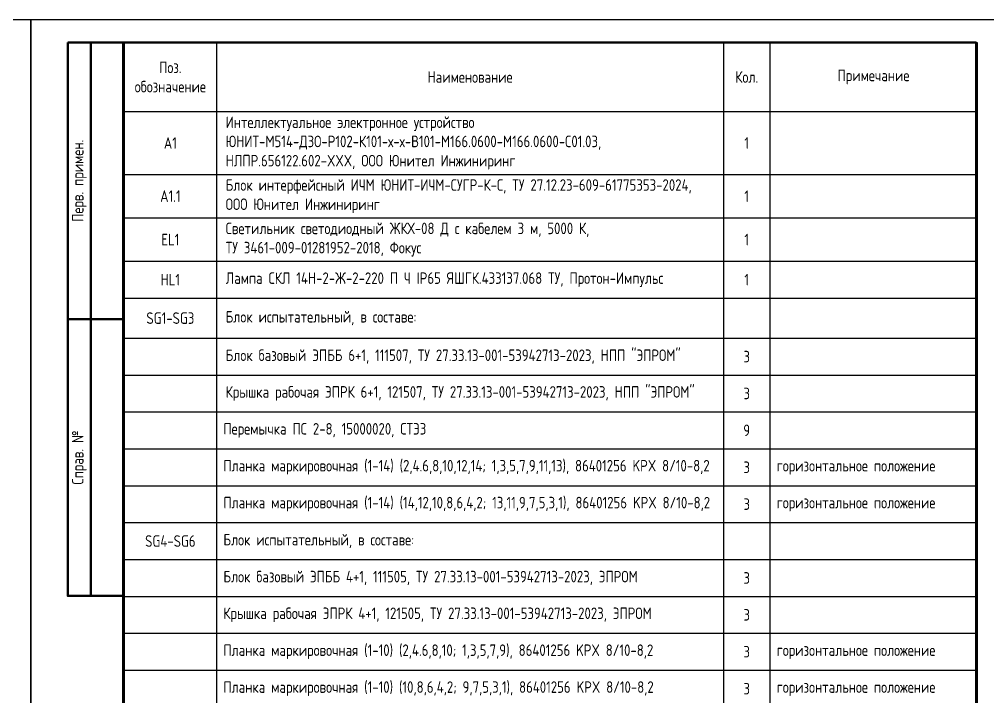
# Model space of a CAD drawing. Header units: millimetres. Extents: x -840 to 1644, y 0 to 561.
# Drawn here: x -632.5 to -422.5, y 150.1 to 297 of the extents above; entities that cross this region are included whole.
import ezdxf

# ---------------------------------------------------------------- set-up
doc = ezdxf.new("R2010")
doc.units = ezdxf.units.MM
doc.styles.add('Gost_type_A', font='GOST_A.TTF')

# ---------------------------------------------------------------- blocks, each defined once
blk = doc.blocks.new('*T16')
at = {"color": 0, "lineweight": -2, "transparency": 16777216}
for p, q in [((0, 0), (185, 0)), ((0, 0), (0, -15)), ((20, 0), (20, -15)), ((130, 0), (130, -15)), ((140, 0), (140, -15)), ((185, 0), (185, -15)), ((209.75, 0), (394.75, 0)), ((209.75, 0), (209.75, -15)), ((229.75, 0), (229.75, -15)), ((339.75, 0), (339.75, -15)), ((349.75, 0), (349.75, -15)), ((394.75, 0), (394.75, -15))]:
    blk.add_line(p, q, dxfattribs=at)
at = {"color": 0, "linetype": 'ByBlock', "lineweight": -2, "transparency": 16777216}
for p, q in [((0, -15), (185, -15)), ((0, -15), (0, -245.26)), ((20, -15), (20, -245.26)), ((130, -15), (130, -245.26)), ((140, -15), (140, -80.12)), ((185, -15), (185, -245.26)), ((209.75, -15), (394.75, -15)), ((209.75, -15), (209.75, -87)), ((229.75, -15), (229.75, -87)), ((339.75, -15), (339.75, -87)), ((349.75, -15), (349.75, -23)), ((394.75, -15), (394.75, -87)), ((209.75, -23), (394.75, -23)), ((349.75, -23), (349.75, -31)), ((0, -28.63), (185, -28.63)), ((209.75, -31), (394.75, -31)), ((349.75, -31), (349.75, -87)), ((0, -38.06), (185, -38.06)), ((209.75, -39), (394.75, -39)), ((0, -47.45), (185, -47.45)), ((209.75, -47), (394.75, -47)), ((0, -55.45), (185, -55.45)), ((209.75, -55), (394.75, -55)), ((0, -64.12), (185, -64.12)), ((209.75, -63), (394.75, -63)), ((209.75, -71), (394.75, -71)), ((0, -72.12), (185, -72.12)), ((209.75, -79), (394.75, -79)), ((0, -80.12), (185, -80.12)), ((140, -80.12), (140, -144.12)), ((0, -88.12), (185, -88.12)), ((209.75, -87), (394.75, -87)), ((0, -96.12), (185, -96.12)), ((0, -104.12), (185, -104.12)), ((0, -112.12), (185, -112.12)), ((0, -120.12), (185, -120.12)), ((0, -128.12), (185, -128.12)), ((0, -136.12), (185, -136.12)), ((0, -144.12), (185, -144.12)), ((140, -144.12), (140, -245.26)), ((0, -152.12), (185, -152.12)), ((0, -161.55), (185, -161.55)), ((0, -169.55), (185, -169.55)), ((0, -177.55), (185, -177.55)), ((0, -186.6), (185, -186.6)), ((0, -196.01), (185, -196.01)), ((0, -204.01), (185, -204.01)), ((0, -212.01), (185, -212.01)), ((0, -220.01), (185, -220.01)), ((0, -228.01), (185, -228.01)), ((0, -237.26), (185, -237.26)), ((0, -245.26), (185, -245.26))]:
    blk.add_line(p, q, dxfattribs=at)
at = {"transparency": 16777216, "char_height": 2.5, "style": 'Gost_type_A'}
for s, insert, width, attachment_point in [('Поз. обозначение', (10, -7.5), 17, 5), ('Поз. обозначение', (219.75, -7.5), 17, 5), ('Наименование', (75, -7.5), 107, 5), ('Кол.', (135, -7.5), 7, 5), ('Примечание', (162.5, -7.5), 42, 5), ('Наименование', (284.75, -7.5), 107, 5), ('Кол.', (344.75, -7.5), 7, 5), ('Примечание', (372.25, -7.5), 42, 5), ('Планка маркировочная (41-52), 86401217 KPX 6/10-6,2', (231.25, -27), 107, 4), ('Перемычка ПС 2-8, 15000020, СТЭЗ ', (21.5, -84.12), 107, 4), ('9', (135, -84.12), 7, 5), ('3', (135, -92.12), 7, 5), ('Планка маркировочная (1-14) (14,12,10,8,6,4,2; 13,11,9,7,5,3,1), 86401256 KPX 8/10-8,2', (21.5, -100.12), 107, 4), ('3', (135, -100.12), 7, 5), ('{\\C256;Блок испытательный, в составе:}', (21.5, -108.12), 107, 4), ('Блок базовый ЭПББ 4+1, 111505, ТУ 27.33.13-001-53942713-2023, ЭПРОМ', (21.5, -116.12), 107, 4), ('3', (135, -116.12), 7, 5), ('Крышка рабочая ЭПРК 4+1, 121505, ТУ 27.33.13-001-53942713-2023, ЭПРОМ', (21.5, -124.12), 107, 4), ('3', (135, -124.12), 7, 5), ('Планка маркировочная (1-10) (2,4.6,8,10; 1,3,5,7,9), 86401256 KPX 8/10-8,2', (21.5, -132.12), 107, 4), ('3', (135, -132.12), 7, 5), ('Планка маркировочная (1-10) (10,8,6,4,2; 9,7,5,3,1), 86401256 KPX 8/10-8,2', (21.5, -140.12), 107, 4), ('3', (135, -140.12), 7, 5)]:
    blk.add_mtext(s, dxfattribs=dict(at, insert=insert, width=width, attachment_point=attachment_point))
at = {"color": 0, "transparency": 16777216, "char_height": 2.5, "style": 'Gost_type_A'}
for s, insert, width, attachment_point in [('{\\C256;Интеллектуальное электронное устройство ЮНИТ-М514-ДЗО-Р102-К101-х-х-В101-М166.0600-М166.0600-С01.03, НЛПР.656122.602-XXX,\\C1; }ООО Юнител Инжиниринг', (22, -21.81), 106, 4), ('Перемычка FBS 2-6, HNT-091360, ОРТИС', (231.75, -19), 106, 4), ('6', (344.75, -19), 7, 5), ('A1', (10, -21.81), 18, 5), ('1', (135, -21.81), 7, 5), ('1', (344.75, -27), 7, 5), ('вертикальное положение', (351.25, -27), 42, 4), ('Блок интерфейсный ИЧМ ЮНИТ-ИЧМ-СУГР-К-С, ТУ 27.12.23-609-61775353-2024, ООО Юнител Инжиниринг', (22, -33.34), 106, 4), ('A1.1', (10, -33.34), 18, 5), ('1', (135, -33.34), 7, 5), ('Светильник светодиодный ЖКХ-08 Д с кабелем 3 м, 5000 К,\\PТУ 3461-009-01281952-2018, Фокус ', (22, -42.75), 106, 4), ('EL1', (10, -42.75), 18, 5), ('1', (135, -42.75), 7, 5), ('HL1', (10, -51.45), 18, 5), ('{\\C256;Лампа СКЛ 14Н-2-Ж-2-220 П Ч IP65 ЯШГК.433137.068 ТУ, Протон-Импульс}', (22, -51.45), 106, 4), ('1', (135, -51.45), 7, 5), ('SG1-SG3', (10, -59.78), 18, 5), ('{\\C256;Блок испытательный, в составе:}', (22, -59.78), 106, 4), ('{\\C256;Блок базовый ЭПББ 6+1, 111507, ТУ 27.33.13-001-53942713-2023, НПП "ЭПРОМ"}', (22, -68.12), 106, 4), ('3', (135, -68.12), 7, 5), ('{\\C256;Крышка рабочая ЭПРК 6+1, 121507, ТУ 27.33.13-001-53942713-2023, НПП "ЭПРОМ"}', (22, -76.12), 106, 4), ('3', (135, -76.12), 7, 5), ('{\\C256;Планка маркировочная} (1-14) (2,4.6,8,10,12,14; 1,3,5,7,9,11,13){\\C256;, 86401256 KPX 8/10-8,2}', (21.5, -92.12), 107, 4), ('горизонтальное положение', (141.5, -92.12), 42, 4), ('горизонтальное положение', (141.5, -100.12), 42, 4), ('SG4-SG6', (10, -108.12), 18, 5), ('горизонтальное положение', (141.5, -132.12), 42, 4), ('горизонтальное положение', (141.5, -140.12), 42, 4), ('SQ1, SQ2', (10, -148.12), 18, 5), ('{\\C256;Выключатель путевой ВВП11-10А313-20У311, ТУ 3428-155-00216823-2005, ВНИИР }', (22, -148.12), 106, 4), ('2', (135, -148.12), 7, 5), ('{\\C256;Блок-приставка конденсаторная ЮНИТ-БК-02, ТУ 27.12.31-601-61775353-2016, }ООО Юнител Инжиниринг', (22, -156.83), 106, 4), ('UZ1', (10, -156.83), 18, 5), ('1', (135, -156.83), 7, 5), ('WE1', (10, -165.55), 18, 5), ('Кабель 3м 2х0,75, Фокус', (22, -165.55), 106, 4), ('1', (135, -165.55), 7, 5), ('{\\C256;в составе позиции} EL1', (141.5, -165.55), 42, 4), ('Провод ПВСнг(А)-LS 2х0,75, ГОСТ 7399-97', (22, -173.55), 106, 4), ('WE2', (10, -173.55), 18, 5), ('4', (135, -173.55), 7, 5), ('{\\C256;м}', (141.5, -173.55), 42, 4), ('{\\C256;Патч-корд экранированный, категории 5е, FTP серый PC-FTP-RJ45-Cat.5e-1,5m-LSZH, 8871c, Cabeus}', (22, -182.07), 106, 4), ('WE3', (10, -182.07), 18, 5), ('1', (135, -182.07), 7, 5), ('{\\C256;Соединитель электрический RUT 6-RTK/S, HNT-090374, ТУ 27.33.13-001-54070557-2024, ГОСТ IEC 60947-7-1-2016, ОРТИС}', (22, -191.3), 106, 4), ('X:1-X:40', (10, -191.3), 18, 5), ('40', (135, -191.3), 7, 5), ('{\\C256;Пластина торцевая D-RUT 6-RTK, HNT-090665, ОРТИС}', (22, -200.01), 106, 4), ('7', (135, -200.01), 7, 5), ('Перемычка коммутационная SB 2-RTK/S, HNT-090979, ОРТИС', (22, -208.01), 106, 4), ('9', (135, -208.01), 7, 5), ('Перемычка FB 2-RTK/S, HNT-091821, ОРТИС', (22, -216.01), 106, 4), ('3', (135, -216.01), 7, 5), ('{\\C256;Планка маркировочная (1-40), 86401256 KPX 8/10-8,2}', (22, -224.01), 106, 4), ('1', (135, -224.01), 7, 5), ('вертикальное положение', (141.5, -224.01), 42, 4), ('Соединитель электрический RPV 4-MT(-P), HNT-131560, ТУ 27.33.13-001-54070557-2024, ГОСТ IEC 60947-7-1-2016, ОРТИС ', (22, -232.63), 106, 4), ('X:41-X:52', (10, -232.63), 18, 5), ('12', (135, -232.63), 7, 5), ('Пластина торцевая D-RPV 4-MT(-P), HNT-131561, ОРТИС', (22, -241.26), 106, 4), ('6', (135, -241.26), 7, 5)]:
    blk.add_mtext(s, dxfattribs=dict(at, insert=insert, width=width, attachment_point=attachment_point))
blk = doc.blocks.new('Штамп левый верхний')
at = {"lineweight": 50}
for points in [[(-12, 0), (-7, 0), (-7, -60), (-12, -60)], [(-7, 0), (0, 0), (0, -60), (-7, -60)], [(-12, -60), (-7, -60), (-7, -120), (-12, -120)], [(-7, -60), (0, -60), (0, -120), (-7, -120)]]:
    blk.add_lwpolyline(points, close=True, dxfattribs=at)
at = {"char_height": 2.5, "width": 60, "attachment_point": 5, "rotation": 90, "style": 'Gost_type_A'}
for s, insert in [('Перв. примен.', (-9.5, -30)), ('Справ. №', (-9.5, -90))]:
    blk.add_mtext(s, dxfattribs=dict(at, insert=insert))
blk = doc.blocks.new('Формат_А4')
blk.add_lwpolyline([(0, 297), (0, 0), (-210, 0), (-210, 297)], close=True)
at = {"lineweight": 50}
blk.add_lwpolyline([(-190, 292), (-5, 292), (-5, 5), (-190, 5)], close=True, dxfattribs=at)

msp = doc.modelspace()

# ---------------------------------------------------------------- block references
for name, p in [('Формат_А4', (-630, 0)), ('Формат_А4', (-420, 0)), ('Штамп левый верхний', (-610, 292)), ('*T16', (-609.75, 292))]:
    msp.add_blockref(name, p)

doc.saveas('drawing.dxf')
